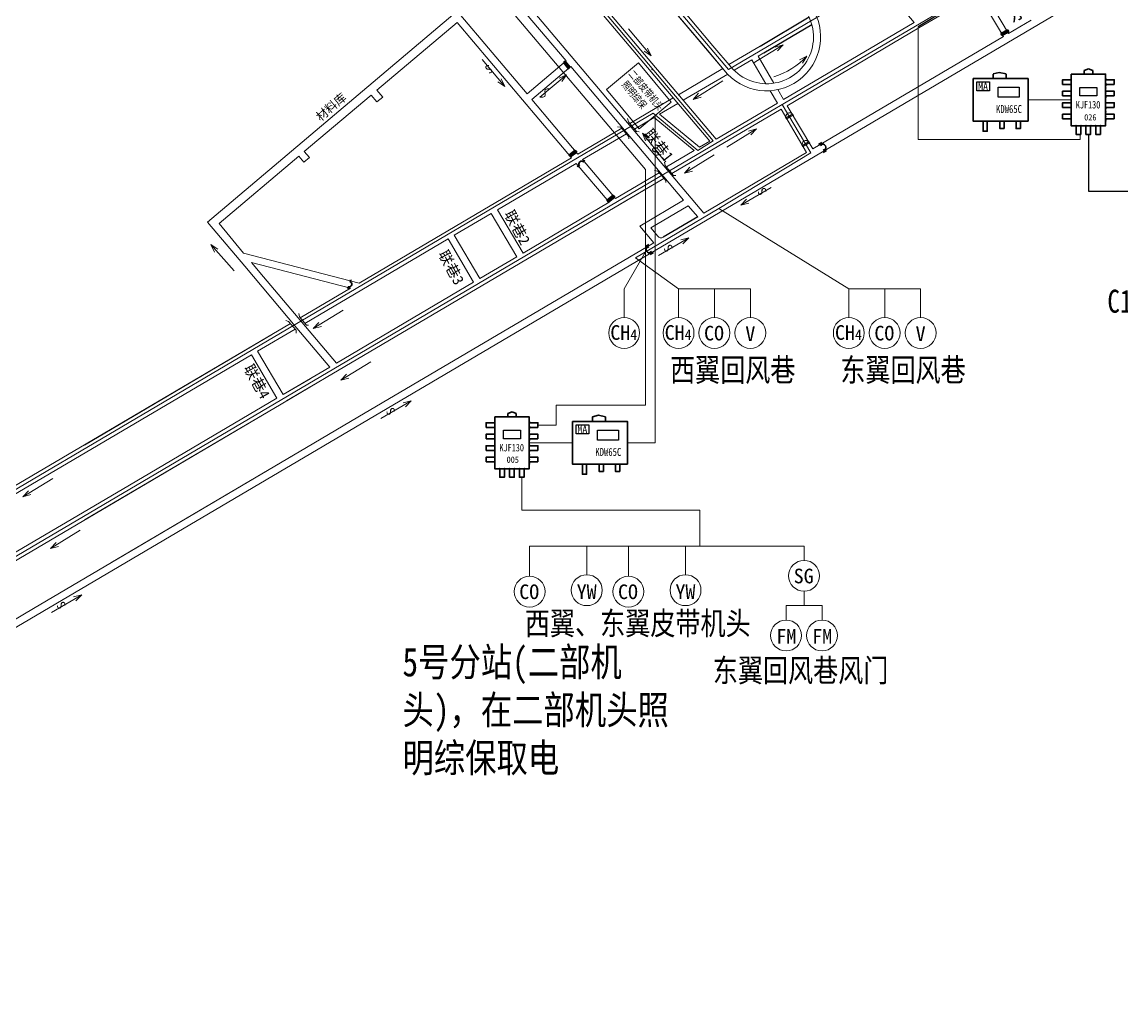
# Model space of a CAD drawing. Header units: millimetres. Extents: x 2501 to 6983, y 1724 to 12691.
# Drawn here: x 4601 to 5366, y 9517 to 10201 of the extents above; entities that cross this region are included whole.
import ezdxf
from ezdxf.enums import TextEntityAlignment as Align

# ---------------------------------------------------------------- set-up
doc = ezdxf.new("R2010")
doc.units = ezdxf.units.MM
doc.linetypes.add('Amconstr', pattern=[9999, 9999, 0])
for name, color, linetype in [('4、10月', 131, 'Continuous'), ('JMD', 6, 'Continuous'), ('通风系统', 7, 'Continuous'), ('风流', 7, 'Continuous')]:
    doc.layers.add(name, color=color, linetype=linetype)
doc.layers.add('井下工业网光缆', color=5, linetype='Continuous', lineweight=30)
doc.styles.get("Standard").update_dxf_attribs({"font": 'arial.ttf'})
doc.styles.add('宋体', font='', dxfattribs={"height": 2})
doc.styles.add('新宋体', font='', dxfattribs={"width": 0.8})
doc.styles.get('宋体').set_extended_font_data('SimSun')
doc.styles.get('新宋体').set_extended_font_data('NSimSun')
doc.linetypes.add('442', pattern='A,5,[175,AAA.SHX,S=1,R=90,X=0,Y=0],5', length=10)

# ---------------------------------------------------------------- blocks, each defined once
blk = doc.blocks.new('A$C26DC1665')
at = {"layer": 'JMD', "color": 5, "linetype": 'Continuous', "lineweight": 30}
for p, q in [((0, 1.41), (4.73, 4.29)), ((0, 1.41), (0.86, 0)), ((0.95, 1.99), (0.76, 1.37)), ((0.76, 1.37), (1.81, 0.58)), ((0.86, 0), (5.59, 2.89)), ((0.95, 1.99), (1.99, 1.2)), ((1.89, 2.56), (1.71, 1.94)), ((1.71, 1.94), (2.75, 1.15)), ((1.99, 1.2), (1.81, 0.58)), ((1.89, 2.56), (2.93, 1.77)), ((2.84, 3.14), (2.65, 2.52)), ((2.65, 2.52), (3.7, 1.73)), ((2.93, 1.77), (2.75, 1.15)), ((2.84, 3.14), (3.88, 2.35)), ((3.78, 3.72), (3.6, 3.1)), ((3.6, 3.1), (4.64, 2.31)), ((3.88, 2.35), (3.7, 1.73)), ((3.78, 3.72), (4.82, 2.93)), ((4.82, 2.93), (4.64, 2.31)), ((4.73, 4.29), (5.59, 2.89))]:
    blk.add_line(p, q, dxfattribs=at)
blk = doc.blocks.new('A$C03391366')
at = {"color": 0, "ltscale": 0.8}
blk.add_blockref('A$C26DC1665', (0, 0), dxfattribs=at)
blk = doc.blocks.new('A$C2A686CFF')
at = {"layer": 'JMD', "color": 1, "linetype": 'Continuous', "lineweight": 30}
for p, q in [((12.2, 30.1, 0), (0, 30.1, 0)), ((6.1, 30.1, 0), (6.1, 21.3, 0)), ((6.1, 8.8, 0), (6.1, 0, 0)), ((12.2, 0, 0), (0, 0, 0))]:
    blk.add_line(p, q, dxfattribs=at)
blk.add_arc((6.1, 15, 0), 10.6, 270, 90, dxfattribs=at)
blk = doc.blocks.new('咋厉害')
at = {"layer": 'JMD', "color": 1, "linetype": 'Continuous', "lineweight": 30}
for p, q in [((37415072.9, 4259878.99, -1), (37415072.64, 4259878.15, -1)), ((37415072.64, 4259878.15, -1), (37415073.32, 4259877.94, -1)), ((37415072.78, 4259878.61, -1), (37415073.46, 4259878.4, -1)), ((37415074.21, 4259883.28, -1), (37415073.93, 4259882.35, -1)), ((37415074.05, 4259882.73, -1), (37415074.72, 4259882.53, -1)), ((37415074.21, 4259883.28, -1), (37415074.89, 4259883.07, -1))]:
    blk.add_line(p, q, dxfattribs=at)
blk.add_arc((37415073.41, 4259880.67, -1), 1.76, 252.95303, 72.95303, dxfattribs=at)
blk = doc.blocks.new('系统底图')
at = {"lineweight": 20, "ltscale": 0.5}
h = blk.add_hatch(dxfattribs=at)
h.set_pattern_fill('ANSI31', color=256, scale=6, angle=315)
h.set_pattern_definition([(0, (408466.573, 4255290.4), (4e-15, 19.05), [])])
edge = h.paths.add_edge_path()
edge.add_line((408243.68, 4255258.22), (408393.29, 4255023.54))
edge.add_line((408393.29, 4255023.54), (409265.28, 4255537.67))
edge.add_line((409265.28, 4255537.67), (409262.51, 4255542.43))
edge.add_line((409262.51, 4255542.43), (409257.96, 4255539.74))
edge.add_line((409257.96, 4255539.74), (409230.31, 4255586.64))
edge.add_line((409230.31, 4255586.64), (409408.97, 4255691.95))
edge.add_line((409408.97, 4255691.95), (409406.18, 4255696.69))
edge.add_line((409406.18, 4255696.69), (409401.44, 4255693.89))
edge.add_line((409401.44, 4255693.89), (409296.6, 4255871.74))
edge.add_line((409296.6, 4255871.74), (409301.34, 4255874.53))
edge.add_line((409301.34, 4255874.53), (409298.22, 4255879.83))
edge.add_line((409298.22, 4255879.83), (408244.26, 4255258.57))
h.paths.add_polyline_path([(408778.01, 4255460.12), (408798.86, 4255419.57), (408977.96, 4255511.67), (408957.11, 4255552.22)], flags=16)
at = {"lineweight": 20, "ltscale": 5}
for p, q in [((408617.76, 4256393.63, 3261.18), (408116.38, 4256987.1, 3261.18)), ((408722.2, 4256339.13, 3261.18), (408613.68, 4256467.59, 3261.18)), ((408717.86, 4256337.76, 3261.18), (408610.47, 4256464.88, 3261.18)), ((408713.78, 4256287.73, 3261.18), (408583.42, 4256442.03, 3261.18)), ((408699.61, 4256296.76, 3261.18), (408620.99, 4256389.81, 3261.18)), ((408747.12, 4256394.44, 3261.18), (408734.71, 4256387.13, 3261.18)), ((408726.95, 4256388.36, 3261.18), (408696.02, 4256370.12, 3261.18)), ((408726.95, 4256388.36, 3261.18), (408696.02, 4256370.12, 3261.18)), ((408726.95, 4256388.36, 3261.18), (408696.02, 4256370.12, 3261.18)), ((408726.95, 4256388.36, 3261.18), (408696.02, 4256370.12, 3261.18)), ((408730.28, 4256384.51, 3261.18), (408699.29, 4256366.25, 3261.18)), ((408730.28, 4256384.51, 3261.18), (408699.29, 4256366.25, 3261.18)), ((408692.35, 4256367.96, 3261.18), (408662.14, 4256350.15, 3261.18)), ((408764.89, 4256364.29, 3261.18), (408722.2, 4256339.13, 3261.18)), ((408679.08, 4256354.33, 3261.18), (408665.38, 4256346.26, 3261.18)), ((408717.86, 4256337.76, 3261.18), (408710.68, 4256333.53, 3261.18)), ((408706.84, 4256331.26, 3261.18), (408687.6, 4256319.92, 3261.18)), ((408785.2, 4256329.83, 3261.18), (408713.78, 4256287.73, 3261.18)), ((408682.67, 4256315.82, 3261.18), (408652.2, 4256297.86, 3261.18)), ((408685.89, 4256311.92, 3261.18), (408655.48, 4256293.99, 3261.18)), ((408647.77, 4256295.25, 3261.18), (408587.81, 4256259.91, 3261.18)), ((408709.41, 4256285.15, 3261.18), (408702.88, 4256292.88, 3261.18)), ((408678.8, 4256267.11, 3261.18), (408678.39, 4256266.87, 3261.18)), ((408583.5, 4256257.37, 3261.18), (408557.66, 4256242.13, 3261.18)), ((408467.64, 4256235.5, 3261.18), (408432.66, 4256214.89, 3261.18)), ((408467.64, 4256235.5, 3261.18), (408432.66, 4256214.89, 3261.18)), ((408425.86, 4256210.87, 3261.18), (408225.07, 4256092.52, 3261.18)), ((408413.33, 4256203.49, 3261.18), (408282.47, 4256126.35, 3261.18)), ((408413.33, 4256203.49, 3261.18), (408282.47, 4256126.35, 3261.18)), ((408439.52, 4256172.5, 3261.18), (408420.83, 4256161.48, 3261.18)), ((408442.79, 4256168.62, 3261.18), (408423.05, 4256156.98, 3261.18)), ((408416.52, 4256158.94, 3261.18), (408308.65, 4256095.35, 3261.18)), ((408419.38, 4256154.82, 3261.18), (408283.1, 4256074.48, 3261.18)), ((408472.75, 4256145.65, 3261.18), (408437.15, 4256124.67, 3261.33)), ((408437.15, 4256124.66, 3261.18), (408300.87, 4256044.33, 3261.18)), ((408286.63, 4256076.57, 3261.18), (408283.1, 4256074.48, 3261.18))]:
    blk.add_line(p, q, dxfattribs=at)
at = {"lineweight": 20, "ltscale": 0.005}
for p, q in [((408617.76, 4256393.63, 3261.18), (408116.38, 4256987.1, 3261.18)), ((408860.17, 4256420.46, 2448.22), (408837.26, 4256447.58, 2448.22)), ((408713.78, 4256287.73, 3261.18), (408583.42, 4256442.03, 3261.18)), ((408860.17, 4256420.46, 2449.22), (408769.2, 4256366.83, 5044.9)), ((408941.43, 4256421.92, 3261.18), (408925.82, 4256412.72, 3261.18)), ((408863.44, 4256416.58, 5044.9), (408771.74, 4256362.52, 5044.9)), ((408755.52, 4256399.4, 3261.18), (408751.42, 4256396.98, 3261.18)), ((408751.42, 4256396.98, 3261.18), (408762.5, 4256378.18, 3261.18)), ((408699.61, 4256296.76, 3261.18), (408620.99, 4256389.81, 3261.18)), ((408747.12, 4256394.44, 3261.18), (408756.93, 4256377.8, 3261.18)), ((408765.16, 4256373.68, 3261.18), (408769.2, 4256366.83, 3261.18)), ((408759.79, 4256372.94, 3261.18), (408764.89, 4256364.29, 3261.18)), ((408764.89, 4256364.29, 3261.18), (408722.2, 4256339.13, 3261.18)), ((408767.43, 4256359.98, 3261.18), (408785.2, 4256329.83, 3261.18)), ((408771.74, 4256362.52, 3261.18), (408789.51, 4256332.37, 3261.24)), ((408660.62, 4256353.69, 3261.18), (408661.13, 4256351.36, 3261.18)), ((408661.13, 4256351.36, 3261.18), (408666.89, 4256344.44, 3261.18)), ((408653.55, 4256347.86, 3261.18), (408655.95, 4256347.57, 3261.18)), ((408655.95, 4256347.57, 3261.18), (408661.42, 4256340.94, 3261.18)), ((408666.89, 4256344.44, 3261.18), (408668.57, 4256344.37, 3261.18)), ((408661.42, 4256340.94, 3261.18), (408661.42, 4256339.49, 3261.18)), ((408717.86, 4256337.76, 3261.18), (408710.68, 4256333.53, 3261.18)), ((408706.84, 4256331.26, 3261.18), (408687.6, 4256319.92, 3261.18)), ((408785.2, 4256329.83, 3261.18), (408713.78, 4256287.73, 3261.18)), ((408686.34, 4256323.15, 3261.18), (408686.85, 4256320.82, 3261.18)), ((408686.85, 4256320.82, 3261.18), (408692.61, 4256313.91, 3261.18)), ((408682.67, 4256315.82, 3261.18), (408652.2, 4256297.86, 3261.18)), ((408679.26, 4256317.33, 3261.18), (408681.67, 4256317.04, 3261.18)), ((408681.67, 4256317.04, 3261.18), (408687.14, 4256310.41, 3261.18)), ((408692.61, 4256313.91, 3261.18), (408694.29, 4256313.83, 3261.18)), ((408685.89, 4256311.92, 3261.18), (408450.83, 4256173.36, 3261.18)), ((408687.14, 4256310.41, 3261.18), (408687.14, 4256308.95, 3261.18)), ((408570.04, 4256290.06, 3261.18), (408587.81, 4256259.91, 3261.18)), ((408647.83, 4256295.29, 3261.18), (408587.81, 4256259.91, 3261.18)), ((408565.73, 4256287.52, 3261.18), (408583.5, 4256257.37, 3261.18)), ((408678.8, 4256267.11, 3261.18), (408669.04, 4256278.74, 3261.18)), ((408681.54, 4256271.63, 3261.18), (408676.67, 4256277.43, 3261.18)), ((408678.8, 4256267.11, 3261.18), (408472.75, 4256145.65, 3261.18)), ((408535.58, 4256269.75, 3261.18), (408553.35, 4256239.59, 3261.18)), ((408539.89, 4256272.28, 3261.18), (408557.66, 4256242.13, 3261.18)), ((408583.5, 4256257.37, 3261.18), (408557.66, 4256242.13, 3261.18)), ((408453.32, 4256180.63, 4556.86), (408430.41, 4256207.75, 4556.86)), ((408403.05, 4256191.63, 3261.18), (408420.83, 4256161.48, 3261.18)), ((408398.75, 4256189.09, 3261.18), (408416.52, 4256158.94, 3261.18)), ((408453.32, 4256180.63, 4556.86), (408420.83, 4256161.48, 3261.18)), ((408450.83, 4256173.36, 3261.18), (408419.38, 4256154.82, 3261.18)), ((408416.52, 4256158.94, 3261.18), (408308.65, 4256095.35, 3261.18)), ((408419.38, 4256154.82, 3261.18), (408227.65, 4256041.8, 3261.18)), ((408437.15, 4256124.66, 3261.18), (408247.07, 4256012.62, -3056.7)), ((408308.65, 4256095.35, 3261.18), (408224.38, 4256045.68, 3261.18)), ((408247.07, 4256012.62, -3056.7), (408210.43, 4255991.02, -4274.41))]:
    blk.add_line(p, q, dxfattribs=at)
at = {"lineweight": 0}
blk.add_line((409431.29, 4256704.87, 3261.18), (407751.18, 4255714.5, 3261.18), dxfattribs=at)
at = {"color": 0, "lineweight": 20}
for p, q in [((408871.27, 4256497.02, 0.01), (408922.19, 4256410.62, 1.15)), ((408874.17, 4256500.36, -0.01), (408925.81, 4256412.76, 1.15)), ((408590.65, 4256370.72, 4552.24), (408617.76, 4256393.63, 4556.77)), ((408593.87, 4256366.9, 4552.32), (408620.99, 4256389.81, 4552.32)), ((408789.51, 4256332.37, 3261.24), (408789.51, 4256332.37, 3261.24))]:
    blk.add_line(p, q, dxfattribs=at)
at = {"color": 0, "lineweight": 20, "ltscale": 5}
for p, q in [((408722.2, 4256339.13, 3261.18), (408613.68, 4256467.59, 3261.18)), ((408717.86, 4256337.76, 3261.18), (408610.47, 4256464.88, 3261.18)), ((408751.42, 4256396.98, 3261.18), (408762.5, 4256378.18, 3261.18)), ((408747.12, 4256394.44, 3261.18), (408756.93, 4256377.8, 3261.18)), ((408765.16, 4256373.68, 3261.18), (408769.2, 4256366.83, 3261.18)), ((408692.35, 4256367.96, 3261.18), (408662.14, 4256350.15, 3261.18)), ((408759.79, 4256372.94, 3261.18), (408764.89, 4256364.29, 3261.18)), ((408695.62, 4256364.08, 3261.18), (408682.92, 4256356.6, 3261.18)), ((408695.62, 4256364.08, 3261.18), (408682.92, 4256356.6, 3261.18)), ((408767.43, 4256359.98, 3261.18), (408785.2, 4256329.83, 3261.18)), ((408771.74, 4256362.52, 3261.18), (408789.51, 4256332.37, 3261.24)), ((408652.2, 4256297.86, 3261.18), (408629.29, 4256324.98, 3261.18)), ((408570.04, 4256290.06, 3261.18), (408587.81, 4256259.91, 3261.18)), ((408565.73, 4256287.52, 3261.18), (408583.5, 4256257.37, 3261.18)), ((408535.58, 4256269.75, 3261.18), (408553.35, 4256239.59, 3261.18)), ((408539.89, 4256272.28, 3261.18), (408557.66, 4256242.13, 3261.18)), ((408403.05, 4256191.63, 3261.18), (408420.83, 4256161.48, 3261.18)), ((408398.75, 4256189.09, 3261.18), (408416.52, 4256158.94, 3261.18))]:
    blk.add_line(p, q, dxfattribs=at)
at = {"lineweight": 20}
for p, q in [((408903.36, 4256440.11, 5044.23), (408863.44, 4256416.58, 5044.9)), ((408541.97, 4256428.34, 3258.25), (408368.13, 4256281.48, 3258.25)), ((408541.97, 4256420.49, 3258.25), (408486.13, 4256373.31, 3258.25)), ((408752.79, 4256404.04, 3254.6), (408731.06, 4256391.24, 3253.8)), ((408490.19, 4256368.5, 3258.25), (408486.13, 4256373.31, 3258.25)), ((408482.08, 4256369.89, 3258.25), (408435.55, 4256330.58, 3258.25)), ((408486.14, 4256365.08, 3258.25), (408482.08, 4256369.89, 3258.25)), ((408490.19, 4256368.5, 3258.25), (408486.14, 4256365.08, 3258.25)), ((408439.1, 4256326.38, 3258.25), (408435.55, 4256330.58, 3258.25)), ((408431.65, 4256327.29, 3258.25), (408376.18, 4256280.42, 3258.25)), ((408435.2, 4256323.09, 3258.25), (408431.65, 4256327.29, 3258.25)), ((408435.2, 4256323.09, 3258.25), (408439.1, 4256326.38, 3258.25))]:
    blk.add_line(p, q, dxfattribs=at)
at = {"color": 0, "lineweight": 20, "ltscale": 0.005}
for p, q in [((408590.65, 4256370.72, 3261.18), (408541.97, 4256428.34, 3261.18)), ((408621.58, 4256326.25, 3261.18), (408541.97, 4256420.49, 3261.18)), ((408626.02, 4256328.86, 3261.18), (408593.87, 4256366.9, 3261.18)), ((408767.43, 4256359.98, 3261.18), (408691.51, 4256315.23, 3261.18)), ((408679.08, 4256354.33, 3261.18), (408665.38, 4256346.26, 3261.18)), ((408656.54, 4256346.85, 3261.18), (408626.02, 4256328.86, 3261.18)), ((408659.77, 4256342.95, 3261.18), (408629.29, 4256324.98, 3261.18)), ((408621.58, 4256326.25, 3261.18), (408473.73, 4256239.09, 3261.18)), ((408624.86, 4256322.37, 3261.18), (408570.04, 4256290.06, 3261.18)), ((408647.77, 4256295.25, 3261.18), (408624.86, 4256322.36, 3261.18)), ((408652.2, 4256297.86, 3261.18), (408629.3, 4256324.98, 3261.18)), ((408394.12, 4256250.71, 4556.86), (408368.13, 4256281.48, 4556.86)), ((408565.73, 4256287.52, 3261.18), (408539.89, 4256272.28, 3261.18)), ((408565.73, 4256287.52, 3261.18), (408539.89, 4256272.28, 3261.18)), ((408393.19, 4256259.9, 3261.18), (408376.18, 4256280.42, 3663.15)), ((408535.58, 4256269.75, 3261.18), (408435.93, 4256211.01, 3261.18)), ((408393.19, 4256259.9, 3261.18), (408473.73, 4256239.09, 3261.18)), ((408398.77, 4256253.29, 3261.18), (408467.64, 4256235.5, 3261.18)), ((408407.08, 4256243.45, 3261.18), (408398.77, 4256253.29, 3261.18)), ((408430.41, 4256207.75, 4556.86), (408394.12, 4256250.71, 4556.86)), ((408457.88, 4256183.32, 3261.18), (408407.08, 4256243.45, 3261.18)), ((408553.35, 4256239.59, 3261.18), (408457.88, 4256183.32, 3261.18)), ((408403.05, 4256191.63, 3261.18), (408429.15, 4256207.01, 3261.18)), ((408398.75, 4256189.09, 3261.18), (408228.32, 4256088.63, 3261.18)), ((408398.75, 4256189.09, 3261.18), (408228.32, 4256088.63, 3261.18))]:
    blk.add_line(p, q, dxfattribs=at)
for p, q in [((408752.79, 4256404.04, 3254.6), (408787.05, 4256424.24, 3255.87)), ((408755.52, 4256399.4, 3261.18), (408788.82, 4256419.02, 3261.18))]:
    blk.add_line(p, q)
at = {"color": 0, "linetype": 'Amconstr', "lineweight": 20}
for p, q in [((408925.81, 4256412.76, 1.15), (408925.82, 4256412.72, 1.15)), ((408789.51, 4256332.37, 3261.24), (408922.19, 4256410.62, 1.15))]:
    blk.add_line(p, q, dxfattribs=at)
at = {"linetype": 'Continuous', "lineweight": 20}
for p, q in [((408660.62, 4256353.69, 3261.18), (408661.13, 4256351.36, 3261.18)), ((408661.13, 4256351.36, 3261.18), (408666.89, 4256344.44, 3261.18)), ((408706.84, 4256331.26, 3261.18), (408679.08, 4256354.33, 3261.18)), ((408710.68, 4256333.53, 3261.18), (408682.92, 4256356.6, 3261.18)), ((408653.55, 4256347.86, 3261.18), (408655.95, 4256347.57, 3261.18)), ((408655.95, 4256347.57, 3261.18), (408661.42, 4256340.94, 3261.18)), ((408666.89, 4256344.44, 3261.18), (408668.57, 4256344.37, 3261.18)), ((408661.42, 4256340.94, 3261.18), (408661.42, 4256339.49, 3261.18)), ((408686.34, 4256323.15, 3261.18), (408686.85, 4256320.82, 3261.18)), ((408686.85, 4256320.82, 3261.18), (408692.61, 4256313.91, 3261.18)), ((408679.26, 4256317.33, 3261.18), (408681.67, 4256317.04, 3261.18)), ((408681.67, 4256317.04, 3261.18), (408687.14, 4256310.41, 3261.18)), ((408692.61, 4256313.91, 3261.18), (408694.29, 4256313.83, 3261.18)), ((408687.14, 4256310.41, 3261.18), (408687.14, 4256308.95, 3261.18))]:
    blk.add_line(p, q, dxfattribs=at)
at = {"color": 1, "linetype": 'Continuous', "lineweight": 20}
for p, q in [((408706.84, 4256331.26, 3261.18), (408679.08, 4256354.33, 3261.18)), ((408710.68, 4256333.53, 3261.18), (408682.92, 4256356.6, 3261.18))]:
    blk.add_line(p, q, dxfattribs=at)
at = {"color": 1, "lineweight": 20}
for p, q in [((408706.84, 4256331.26, 3261.18), (408679.08, 4256354.33, 3261.18)), ((408710.68, 4256333.53, 3261.18), (408682.92, 4256356.6, 3261.18))]:
    blk.add_line(p, q, dxfattribs=at)
at = {"color": 0, "linetype": 'Continuous', "lineweight": 20}
for p, q in [((408706.84, 4256331.26, 3261.18), (408679.08, 4256354.33, 3261.18)), ((408710.68, 4256333.53, 3261.18), (408682.92, 4256356.6, 3261.18))]:
    blk.add_line(p, q, dxfattribs=at)
at = {"color": 0}
blk.add_line((408709.41, 4256285.15, 3261.18), (408685.36, 4256270.97, 3261.18), dxfattribs=at)
at = {"color": 0, "lineweight": 20, "ltscale": 0.5, "elevation": 3261.18}
for points in [[(408770.54, 4256353.85), (408775.64, 4256356.83)], [(408770.95, 4256353.14), (408776.05, 4256356.13)], [(408781.87, 4256334.54), (408786.96, 4256337.52)], [(408782.28, 4256333.83), (408787.37, 4256336.82)]]:
    blk.add_lwpolyline(points, dxfattribs=at)
at = {"lineweight": 20, "ltscale": 0.005, "elevation": 3261.18}
for points in [[(408669.04, 4256278.74), (408699.61, 4256296.76)], [(408676.67, 4256277.43), (408702.88, 4256292.88)]]:
    blk.add_lwpolyline(points, dxfattribs=at)
at = {"lineweight": 20, "ltscale": 0.005, "elevation": 3261.18, "flags": 128}
for points in [[(408422.57, 4256213.06), (408424.61, 4256212.34), (408429.86, 4256206.17), (408429.86, 4256204.26)], [(408431.64, 4256217.98), (408432.1, 4256215.56), (408437.02, 4256209.71), (408438.54, 4256209.65)]]:
    blk.add_lwpolyline(points, dxfattribs=at)
at = {"color": 0, "lineweight": 20, "ltscale": 0.5}
for centre in [(408773.34, 4256354.98, 3261.18), (408784.67, 4256335.67, 3261.18)]:
    blk.add_arc(centre, 2.56, 40.17976, 200.53002, dxfattribs=at)
at = {"lineweight": 20, "ltscale": 0.005, "extrusion": (0.000225134, -0.000381973, 1)}
blk.add_arc((408683.09, 4256274.53, 1727.41), 3, 220.01712, 300.51782, dxfattribs=at)
at = {"color": 0, "lineweight": 20, "ltscale": 5}
blk.add_point((408677.67, 4256387.59, 4234.79), dxfattribs=at)
blk.add_point((408677.67, 4256387.59, 4234.79), dxfattribs=at)
at = {"layer": 'JMD', "color": 30, "linetype": 'Continuous', "lineweight": 20}
for p, q in [((408167.35, 4257050.73, 3261.18), (408730.22, 4256384.48, 3261.18)), ((408720.04, 4256404.28, 3261.18), (408493.47, 4256672.46, 3261.18)), ((408720.04, 4256404.28, 3261.18), (408493.47, 4256672.46, 3261.18)), ((408716.22, 4256401.05, 3261.18), (408640.72, 4256490.43, 3261.18)), ((408732.69, 4256389.31, 3261.18), (408720.04, 4256404.28, 3261.18)), ((408730.23, 4256384.48, 3261.18), (408716.22, 4256401.05, 3261.18))]:
    blk.add_line(p, q, dxfattribs=at)
for centre, radius, start, end in [((408757.38, 4256410.39, 3261.18), 37.53, 223.65613, 39.952), ((408757.51, 4256410.29, 3261.18), 32.5, 220.19224, 40.19224)]:
    blk.add_arc(centre, radius, start, end, dxfattribs=at)
at = {"color": 0, "lineweight": 20, "ltscale": 0.8}
for p, rotation in [((408920.33, 4256411.28, 1.13), 357.7281954799352), ((408615.79, 4256393.37, 3261.18), 277.8823808735153), ((408619.94, 4256326.72), 6.553861112697782), ((408646.38, 4256295.32, 3261.18), 6.55386111269786)]:
    blk.add_blockref('A$C03391366', p, dxfattribs=dict(at, rotation=rotation))
at = {"color": 0, "lineweight": 20, "ltscale": 0.8, "yscale": 0.2159999962896109, "zscale": 0.2159999999998945}
for p, xscale, rotation in [((408796.77, 4256329.97, 3261.18), 0.2159999953807201, 29.89081844533922), ((408675.31, 4256265.86, 3261.18), 0.2159999958448436, 209.890818659518)]:
    blk.add_blockref('A$C2A686CFF', p, dxfattribs=dict(at, xscale=xscale, rotation=rotation))
at = {"color": 1, "lineweight": 20, "xscale": 1.100000000551591, "yscale": 1.09999999962747, "zscale": 1.099999999999909, "rotation": 148.1788266244483}
blk.add_blockref('咋厉害', (37850006.05, -13462728.67, 3261.28), dxfattribs=at)
at = {"color": 1, "lineweight": 20, "xscale": 1.100000001490116, "yscale": 1.09999999962747, "zscale": 1.099999999999909}
blk.add_blockref('咋厉害', (-40748114.07, -429630.43, 3261.28), dxfattribs=at)
at = {"color": 0, "lineweight": 20, "style": '宋体'}
for s, height, rotation, p in [('东翼回风大巷', 10, 30.22301, (409000.42, 4256458.61, 1965.49)), ('材料库', 6, 40.57945, (408466.67, 4256365.95, 4557.47))]:
    blk.add_text(s, height=height, rotation=rotation, dxfattribs=at).set_placement(p, align=Align.BOTTOM_RIGHT)
for s, rotation, p in [('联巷1', 307.9776, (408690.25, 4256324.89, 3261.17)), ('联巷2', 297.97067, (408589.79, 4256266.49, 3261.17)), ('联巷3', 297.89697, (408543.82, 4256238.68, 3261.17)), ('联巷4', 298.63055, (408408.67, 4256159.35, 3261.17))]:
    blk.add_text(s, height=7.5, rotation=rotation, dxfattribs=at).set_placement(p, align=Align.MIDDLE_RIGHT)
blk = doc.blocks.new('电源箱')
at = {"layer": '4、10月', "color": 1}
for points in [[(402048.53, 4247528.01), (402057.53, 4247528.01), (402057.53, 4247521.65), (402048.53, 4247521.65)], [(402063.36, 4247524.3), (402078.12, 4247524.3), (402078.12, 4247517.32), (402063.36, 4247517.32)]]:
    blk.add_lwpolyline(points, close=True, dxfattribs=at)
at = {"layer": '井下工业网光缆', "color": 4, "lineweight": 30}
for p, q in [((402059.92, 4247533.39), (402059.92, 4247530.29)), ((402064.12, 4247534.57), (402059.94, 4247533.45)), ((402069.04, 4247533.45), (402064.12, 4247534.57)), ((402069.03, 4247533.39), (402069.03, 4247530.29))]:
    blk.add_line(p, q, dxfattribs=at)
for points in [[(402045.95, 4247530.24), (402084.24, 4247530.24), (402084.24, 4247500.6), (402045.95, 4247500.63)], [(402052.91, 4247500.64), (402055.88, 4247500.64), (402055.88, 4247493.54), (402052.91, 4247493.54)], [(402064.57, 4247500.63), (402067.54, 4247500.63), (402067.54, 4247495.49), (402064.57, 4247495.49)], [(402075.93, 4247500.58), (402078.91, 4247500.58), (402078.91, 4247495.44), (402075.93, 4247495.44)]]:
    blk.add_lwpolyline(points, close=True, dxfattribs=at)
at = {"layer": '4、10月', "color": 1, "insert": (402049.48, 4247527.31), "char_height": 5.0544, "width": 4.0436, "attachment_point": 1, "style": '宋体'}
blk.add_mtext('{\\fFangSong|b0|i0|c134|p49;MA}', dxfattribs=at)
at = {"layer": '井下工业网光缆', "color": 4, "lineweight": 30, "style": '新宋体', "width": 0.8}
blk.add_text('KDW65C', height=5.533, dxfattribs=at).set_placement((402061.95, 4247506.26))
blk = doc.blocks.new('安全监控分站')
at = {"layer": '4、10月', "color": 1}
blk.add_lwpolyline([(402267.09, 4250591.89), (402279.09, 4250591.89), (402279.09, 4250585.89), (402267.09, 4250585.89)], close=True, dxfattribs=at)
at = {"layer": '井下工业网光缆', "color": 4, "lineweight": 30}
for p, q in [((402270.09, 4250603.56), (402273.09, 4250604.76)), ((402270.09, 4250601.16), (402270.09, 4250603.56)), ((402273.09, 4250604.76), (402276.09, 4250603.56)), ((402276.09, 4250601.16), (402276.09, 4250603.56)), ((402261.09, 4250565.16), (402285.09, 4250565.16))]:
    blk.add_line(p, q, dxfattribs=at)
for points in [[(402255.09, 4250593.89), (402255.09, 4250597.16), (402261.09, 4250597.16), (402261.09, 4250593.89)], [(402261.09, 4250601.16), (402285.09, 4250601.16), (402285.09, 4250565.16), (402261.09, 4250565.16)], [(402291.09, 4250593.89), (402291.09, 4250597.16), (402285.09, 4250597.16), (402285.09, 4250593.89)], [(402255.09, 4250585.89), (402255.09, 4250589.16), (402261.09, 4250589.16), (402261.09, 4250585.89)], [(402291.09, 4250585.89), (402291.09, 4250589.16), (402285.09, 4250589.16), (402285.09, 4250585.89)], [(402255.09, 4250577.89), (402255.09, 4250581.16), (402261.09, 4250581.16), (402261.09, 4250577.89)], [(402291.09, 4250577.89), (402291.09, 4250581.16), (402285.09, 4250581.16), (402285.09, 4250577.89)], [(402255.09, 4250569.89), (402255.09, 4250573.16), (402261.09, 4250573.16), (402261.09, 4250569.89)], [(402291.09, 4250569.89), (402291.09, 4250573.16), (402285.09, 4250573.16), (402285.09, 4250569.89)], [(402267.8, 4250565.16), (402264.52, 4250565.16), (402264.52, 4250559.16), (402267.8, 4250559.16)], [(402274.65, 4250565.16), (402271.38, 4250565.16), (402271.38, 4250559.16), (402274.65, 4250559.16)], [(402281.51, 4250565.16), (402278.24, 4250565.16), (402278.24, 4250559.16), (402281.51, 4250559.16)]]:
    blk.add_lwpolyline(points, close=True, dxfattribs=at)
for p in [(402285.09, 4250597.89), (402285.09, 4250597.16), (402285.09, 4250594.62), (402285.09, 4250593.16), (402285.09, 4250591.35), (402285.09, 4250589.16), (402285.09, 4250588.07), (402285.09, 4250587.96), (402285.09, 4250585.16), (402285.09, 4250584.8), (402285.09, 4250581.53), (402285.09, 4250581.16), (402285.09, 4250578.25), (402285.09, 4250577.16), (402285.09, 4250574.98), (402285.09, 4250574.76), (402285.09, 4250573.16), (402264.52, 4250565.16), (402267.95, 4250565.16), (402271.38, 4250565.16), (402274.81, 4250565.16), (402278.24, 4250565.16), (402281.66, 4250565.16), (402285.09, 4250571.71), (402285.09, 4250569.16), (402285.09, 4250568.44)]:
    blk.add_point(p, dxfattribs=at)
at = {"layer": '井下工业网光缆', "color": 4, "lineweight": 30, "style": '新宋体', "width": 0.8}
blk.add_text('KJF130', height=5.225, dxfattribs=at).set_placement((402264.37, 4250577.18))

msp = doc.modelspace()

# ---------------------------------------------------------------- linework, layer by layer
at = {"color": 6, "lineweight": 20}
for p, q in [((4694.95, 10500.44, -3234.06), (5034.62, 10098.89, -3234.06)), ((4821.31, 10489.07, -3234.06), (5092.3, 10168.47, -3234.06)), ((5092.3, 10168.47, -3234.06), (5353.32, 10322.41, -3234.06)), ((5379.75, 10291.2, -3234.06), (5083.48, 10116.79, -3234.06)), ((5039.95, 10137.92, -3234.06), (4239.27, 9665.87, -3234.06)), ((5071.07, 10112.06, -3234.06), (5039.95, 10137.92, -3234.06)), ((5083.48, 10116.79, -3234.06), (4265.3, 9634.37, -3234.06)), ((5071.07, 10112.06, -3234.06), (5081.78, 10118.8, -3233.12)), ((5034.62, 10098.89, -3234.06), (5034.62, 9934.77, -3234.06)), ((5034.62, 9934.77, -3234.06), (4972.46, 9934.77, -3234.06)), ((4972.46, 9934.77, -3234.06), (4972.46, 9920.93, -3234.06)), ((4959.66, 9920.93, -3234.06), (4972.46, 9920.93, -3234.06))]:
    msp.add_line(p, q, dxfattribs=at)
for p, q in [((5243.76, 10209.64, -3234.06), (5224.5, 10198.07, -3234.06)), ((5224.5, 10198.07, -3234.06), (5224.43, 10198.03, -3234.06)), ((5343.31, 10083.44), (5343.31, 10122.93)), ((5454.92, 10083.44), (5343.31, 10083.44))]:
    msp.add_line(p, q)
at = {"lineweight": 20}
for p, q in [((5224.43, 10198.03, -3234.06), (5224.43, 10119.59, -3234.06)), ((5149.64, 10110.32, -3234.06), (5129.78, 10144.05, -3234.06)), ((5224.43, 10119.59, -3234.06), (5337.27, 10119.59, -3234.06)), ((5337.27, 10119.59, -3234.06), (5337.27, 10122.98, -3234.06)), ((5085.6, 10071.65, -3234.06), (5149.64, 10110.32, -3234.06)), ((5027.72, 10037.35, -3234.06), (5085.6, 10071.65, -3234.06)), ((5176.11, 10015.79, -3234.06), (5085.6, 10071.65, -3234.06)), ((5057.57, 10015.79, -3234.06), (5027.72, 10037.35, -3234.06))]:
    msp.add_line(p, q, dxfattribs=at)
at = {"color": 0, "lineweight": 20}
for p, q in [((5300.88, 10147.24, -3234.06), (5330.88, 10147.24, -3234.06)), ((5019.72, 10015.79, -3234.06), (5034.62, 10041.44, -3234.06)), ((5019.72, 9995.79, -3234.06), (5019.72, 10015.79, -3234.06)), ((5057.57, 9995.79, -3234.06), (5057.57, 10015.79, -3234.06)), ((5057.57, 10015.79, -3234.06), (5107.57, 10015.79, -3234.06)), ((5082.57, 9995.79, -3234.06), (5082.57, 10015.79, -3234.06)), ((5107.57, 9995.79, -3234.06), (5107.57, 10015.79, -3234.06)), ((5176.11, 9995.79, -3234.06), (5176.11, 10015.79, -3234.06)), ((5176.11, 10015.79, -3234.06), (5226.11, 10015.79, -3234.06)), ((5201.11, 9995.79, -3234.06), (5201.11, 10015.79, -3234.06)), ((5226.11, 9995.79, -3234.06), (5226.11, 10015.79, -3234.06)), ((4953.66, 9908.57, -3234.06), (4983.66, 9908.57, -3234.06)), ((4948.44, 9884.57, -3234.06), (4948.44, 9861.75, -3234.06)), ((5072.45, 9861.75, -3234.06), (4948.44, 9861.75, -3234.06)), ((5072.45, 9836.75, -3234.06), (5072.45, 9861.75, -3234.06)), ((4953.9, 9835.77, -3234.06), (4953.9, 9815.77, -3234.06)), ((4987.45, 9836.75, -3234.06), (5012.45, 9836.75, -3234.06)), ((4993.7, 9836.75, -3234.06), (4993.7, 9816.75, -3234.06)), ((5012.45, 9836.75, -3234.06), (5037.45, 9836.75, -3234.06)), ((5022.65, 9835.77, -3234.06), (5022.65, 9815.77, -3234.06)), ((5037.45, 9836.75, -3234.06), (5062.45, 9836.75, -3234.06)), ((5062.45, 9836.75, -3234.06), (5062.45, 9816.75, -3234.06)), ((5062.45, 9836.75, -3234.06), (5132.45, 9836.75, -3234.06)), ((5062.45, 9836.75, -3234.06), (5144.95, 9836.75, -3234.06)), ((5144.95, 9836.75, -3234.06), (5132.45, 9836.75, -3234.06)), ((5144.95, 9826.75, -3234.06), (5144.95, 9836.75, -3234.06)), ((5144.95, 9795.23, -3234.06), (5144.95, 9805.23, -3234.06)), ((5132.45, 9795.23, -3234.06), (5132.45, 9785.23, -3234.06)), ((5132.45, 9795.23, -3234.06), (5157.45, 9795.23, -3234.06)), ((5157.45, 9795.23, -3234.06), (5157.45, 9785.23, -3234.06))]:
    msp.add_line(p, q, dxfattribs=at)
at = {"color": 1, "lineweight": 20}
for p, q in [((5041.32, 10136.32, -2802.4), (5041.32, 9908.6, -2802.4)), ((5021.94, 9908.6, -3234.06), (5041.32, 9908.6, -3234.06))]:
    msp.add_line(p, q, dxfattribs=at)
at = {"linetype": '442', "lineweight": 20}
for p, q in [((4953.88, 9835.78, -3234.06), (4953.88, 9836.72, -3234.06)), ((4953.88, 9836.72, -3234.06), (4954.15, 9836.72, -3234.06)), ((4987.45, 9836.75, -3234.06), (4954.04, 9836.75, -3234.06)), ((5022.65, 9835.77, -3234.06), (5022.65, 9836.75, -3234.06))]:
    msp.add_line(p, q, dxfattribs=at)
at = {"color": 7, "lineweight": 20}
for centre in [(5019.72, 9985.03, -3234.06), (5057.57, 9985.03, -3234.06), (5082.57, 9985.03, -3234.06), (5107.57, 9985.03, -3234.06), (5176.11, 9985.03, -3234.06), (5201.11, 9985.03, -3234.06), (5226.11, 9985.03, -3234.06), (5144.95, 9815.99, -3234.06), (4953.9, 9805.01, -3234.06), (4993.7, 9805.99, -3234.06), (5022.65, 9805.01, -3234.06), (5062.45, 9805.99, -3234.06), (5132.45, 9774.46, -3234.06), (5157.45, 9774.46, -3234.06)]:
    msp.add_circle(centre, 10.76, dxfattribs=at)
at = {"layer": '4、10月', "color": 6, "lineweight": 20}
msp.add_line((4281.41, 11066.15, -2792.8), (5081.78, 10118.8, -3233.12), dxfattribs=at)
at = {"layer": '井下工业网光缆', "color": 1, "lineweight": 20, "elevation": -2802.4}
msp.add_lwpolyline([(5029.73, 10172.93), (5052.46, 10145.59), (5030.17, 10127.06), (5007.44, 10154.4)], close=True, dxfattribs=at)
at = {"layer": '通风系统', "color": 5, "lineweight": 20}
for p, q in [((5022.75, 10196.6, -3234.06), (5038.46, 10177.92, -3234.06)), ((5109.57, 10172.84, -2802.39), (5130.34, 10185.64, -2802.39)), ((5130.34, 10185.64, -2802.39), (5124.76, 10184.05, -2802.39)), ((5126.41, 10181.36, -2802.39), (5130.34, 10185.64, -2802.39)), ((5033.65, 10181.18, -3234.06), (5038.46, 10177.92, -3234.06)), ((5038.46, 10177.92, -3234.06), (5036.07, 10183.21, -3234.06)), ((5088.43, 10160.42, -2802.39), (5067.65, 10147.62, -2802.39)), ((5071.58, 10151.9, -2802.39), (5067.65, 10147.62, -2802.39)), ((5067.65, 10147.62, -2802.39), (5073.24, 10149.21, -2802.39)), ((5091.13, 10114.3, -2802.39), (5111.91, 10127.1, -2802.39)), ((5111.91, 10127.1, -2802.39), (5106.32, 10125.51, -2802.39)), ((5107.98, 10122.82, -2802.39), (5111.91, 10127.1, -2802.39)), ((5082.38, 10108.94, -3237.14), (5061.61, 10096.14, -3237.14)), ((5065.54, 10100.42, -3237.14), (5061.61, 10096.14, -3237.14)), ((5061.61, 10096.14, -3237.14), (5067.19, 10097.73, -3237.14)), ((4748.18, 10028.27, -3234.06), (4732.06, 10046.59, -3234.06)), ((4732.06, 10046.59, -3234.06), (4734.57, 10041.35, -3234.06)), ((4736.94, 10043.44, -3234.06), (4732.06, 10046.59, -3234.06)), ((4824.11, 10000.85, -3234.06), (4803.33, 9988.05, -3234.06)), ((4807.26, 9992.32, -3234.06), (4803.33, 9988.05, -3234.06)), ((4803.33, 9988.05, -3234.06), (4808.92, 9989.63, -3234.06)), ((4843.35, 9964.87, -3234.06), (4822.58, 9952.07, -3234.06)), ((4826.51, 9956.34, -3234.06), (4822.58, 9952.07, -3234.06)), ((4822.58, 9952.07, -3234.06), (4828.16, 9953.65, -3234.06)), ((4621.87, 9883.7, -3237.14), (4601.1, 9870.9, -3237.14)), ((4605.03, 9875.18, -3237.14), (4601.1, 9870.9, -3237.14)), ((4601.1, 9870.9, -3237.14), (4606.68, 9872.49, -3237.14)), ((4641.12, 9847.73, -3237.14), (4620.35, 9834.92, -3237.14)), ((4624.27, 9839.2, -3237.14), (4620.35, 9834.92, -3237.14)), ((4620.35, 9834.92, -3237.14), (4625.93, 9836.51, -3237.14))]:
    msp.add_line(p, q, dxfattribs=at)
at = {"layer": '风流', "color": 5, "lineweight": 20}
for p, q in [((5146.9, 10177.76, -3234.06), (5141.74, 10175.1, -3234.06)), ((5143.9, 10172.79, -3234.06), (5146.9, 10177.76, -3234.06))]:
    msp.add_line(p, q, dxfattribs=at)
at = {"layer": '风流', "color": 1, "lineweight": 20}
for p, q in [((4920.87, 10175.26, -3234.06), (4936.6, 10156.61, -3234.06)), ((4936.6, 10156.61, -3234.06), (4934.2, 10161.9, -3234.06)), ((4961, 10149.05, -3234.06), (4979.65, 10164.78, -3234.06)), ((4979.65, 10164.78, -3234.06), (4974.36, 10162.39, -3234.06)), ((4976.4, 10159.97, -3234.06), (4979.65, 10164.78, -3234.06)), ((4931.79, 10159.86, -3234.06), (4936.6, 10156.61, -3234.06)), ((5047.62, 10104.97, -3237.14), (5032.38, 10124.02, -3237.14)), ((5032.38, 10124.02, -3237.14), (5034.63, 10118.67, -3237.14)), ((5037.1, 10120.65, -3237.14), (5032.38, 10124.02, -3237.14)), ((5122.01, 10086.24, -3234.06), (5100.93, 10073.95, -3234.06)), ((5104.96, 10078.13, -3234.06), (5100.93, 10073.95, -3234.06)), ((5100.93, 10073.95, -3234.06), (5106.55, 10075.4, -3234.06)), ((5043.6, 10039.05, -3234.06), (5064.68, 10051.34, -3234.06)), ((5064.68, 10051.34, -3234.06), (5059.06, 10049.89, -3234.06)), ((5060.65, 10047.16, -3234.06), (5064.68, 10051.34, -3234.06)), ((4850.35, 9925.5, -3234.06), (4871.42, 9937.79, -3234.06)), ((4871.42, 9937.79, -3234.06), (4865.8, 9936.34, -3234.06)), ((4867.4, 9933.61, -3234.06), (4871.42, 9937.79, -3234.06)), ((4621.02, 9790.52, -3234.06), (4642.1, 9802.81, -3234.06)), ((4642.1, 9802.81, -3234.06), (4636.48, 9801.36, -3234.06)), ((4638.07, 9798.63, -3234.06), (4642.1, 9802.81, -3234.06))]:
    msp.add_line(p, q, dxfattribs=at)
at = {"layer": '风流', "color": 5, "lineweight": 20}
msp.add_arc((5107.46, 10214.63, -3234.06), 54, 287.84775, 316.92616, dxfattribs=at)
at = {"layer": '风流', "color": 1, "lineweight": 20}
msp.add_open_spline([(4961, 10149.05, -3234.06), (4962.43, 10149, -3234.06), (4965.77, 10148.86, -3234.06), (4963.47, 10155.07, -3234.06), (4966.63, 10155.09, -3234.06), (4968.07, 10155.02, -3234.06)], degree=3, knots=[0, 0, 0, 0, 25.324944, 58.986709, 84.235824, 84.235824, 84.235824, 84.235824], dxfattribs=at)

# ---------------------------------------------------------------- block references
at = {"color": 7, "lineweight": 20, "xscale": 1.000024299995857, "yscale": 1.000024299952201, "zscale": 1.00002429999995}
msp.add_blockref('系统底图', (-403648.42, -4246322.73, -6063.65), dxfattribs=at)
at = {"color": 6, "lineweight": 20}
for name, p in [('电源箱', (-396783.36, -4237368.15, -3234.06)), ('安全监控分站', (-396930.21, -4240435.92, -3234.06)), ('安全监控分站', (-397331.44, -4240674.59, -3234.06)), ('电源箱', (-397062.3, -4237606.82, -3234.06))]:
    msp.add_blockref(name, p, dxfattribs=at)

# ---------------------------------------------------------------- texts
at = {"color": 3, "lineweight": 20, "char_height": 10.2, "width": 16.7762, "attachment_point": 1}
for s, insert in [('{\\fSimSun|b0|i0|c134|p2;CH\\H0.7059x;4}', (5010.08, 9990.44, -3233.46)), ('{\\fSimSun|b0|i0|c134|p2;CH\\H0.7059x;4}', (5047.93, 9990.44, -3233.46)), ('{\\fSimSun|b0|i0|c134|p2;CO}', (5075.36, 9990.02, -3233.46)), ('{\\fSimSun|b0|i0|c134|p2;V}', (5104.08, 9989.56, -3233.46)), ('{\\fSimSun|b0|i0|c134|p2;CH\\H0.7059x;4}', (5166.48, 9990.44, -3233.46)), ('{\\fSimSun|b0|i0|c134|p2;CO}', (5193.91, 9990.02, -3233.46)), ('{\\fSimSun|b0|i0|c134|p2;V}', (5222.62, 9989.56, -3233.46)), ('{\\fSimSun|b0|i0|c134|p2;SG}', (5137.74, 9820.97, -3233.46)), ('{\\fSimSun|b0|i0|c134|p2;CO}', (4946.7, 9810, -3233.46)), ('{\\fSimSun|b0|i0|c134|p2;YW}', (4986.68, 9809.99, -3233.46)), ('{\\fSimSun|b0|i0|c134|p2;CO}', (5015.45, 9810, -3233.46)), ('{\\fSimSun|b0|i0|c134|p2;YW}', (5055.43, 9809.99, -3233.46)), ('{\\fSimSun|b0|i0|c134|p2;FM}', (5125.69, 9778.99, -3233.46)), ('{\\fSimSun|b0|i0|c134|p2;FM}', (5150.69, 9778.99, -3233.46))]:
    msp.add_mtext(s, dxfattribs=dict(at, insert=insert))
at = {"layer": '井下工业网光缆', "color": 1, "lineweight": 20, "style": '新宋体', "width": 0.8}
for s, p in [('026', (5339.98, 10132.93, -3234.06)), ('005', (4937.9, 9894.64, -3234.06))]:
    msp.add_text(s, height=4.354, dxfattribs=at).set_placement(p)
at = {"layer": '井下工业网光缆', "color": 30, "lineweight": 20, "insert": (5026.13, 10168.52, -2802.4), "char_height": 5, "width": 34.0021, "attachment_point": 1, "rotation": 309.74031, "style": '新宋体'}
msp.add_mtext('{\\fSimSun|b0|i0|c134|p2;\\C1;二部皮带机头\\P 照明综保}', dxfattribs=at)
at = {"layer": '井下工业网光缆', "color": 6, "lineweight": 20, "attachment_point": 1, "style": '新宋体'}
for s, insert, char_height, width in [('{\\C0;C12300运输二巷150米风门}', (5356.13, 10015.13, -3234.06), 16, 280.6769), ('{\\C0;西翼回风巷}', (5051.65, 9967.3, -3234.06), 16, 280.6769), ('{\\C0;东翼回风巷}', (5170.2, 9967.3, -3234.06), 16, 280.6769), ('{\\C0;西翼、东翼皮带机头}', (4950.62, 9790.94, -3234.06), 16, 280.6769), ('{\\C1;5号分站(二部机头)，在二部机头照明综保取电 }', (4865.38, 9766.02, -3234.06), 20, 203.7857), ('{\\C0;东翼回风巷风门}', (5081.44, 9758.16, -3234.06), 16, 280.6769)]:
    msp.add_mtext(s, dxfattribs=dict(at, insert=insert, char_height=char_height, width=width))
at = {"layer": '通风系统', "color": 1, "lineweight": 20, "char_height": 6.075, "width": 34.878, "attachment_point": 1}
for insert, rotation in [((4928.95, 10167.29, -3230.98), 213.25783), ((5045.07, 10109.94, -3234.06), 213.25783), ((5114.35, 10080.09, -3230.98), 123.25783), ((5049.06, 10040.55, -3232.52), 123.25783), ((4855.81, 9927, -3232.52), 123.25783), ((4626.48, 9792.02, -3232.52), 123.25783)]:
    msp.add_mtext('{\\fSimSun|b0|i0|c134|p2;S}', dxfattribs=dict(at, insert=insert, rotation=rotation))

doc.saveas('drawing.dxf')
